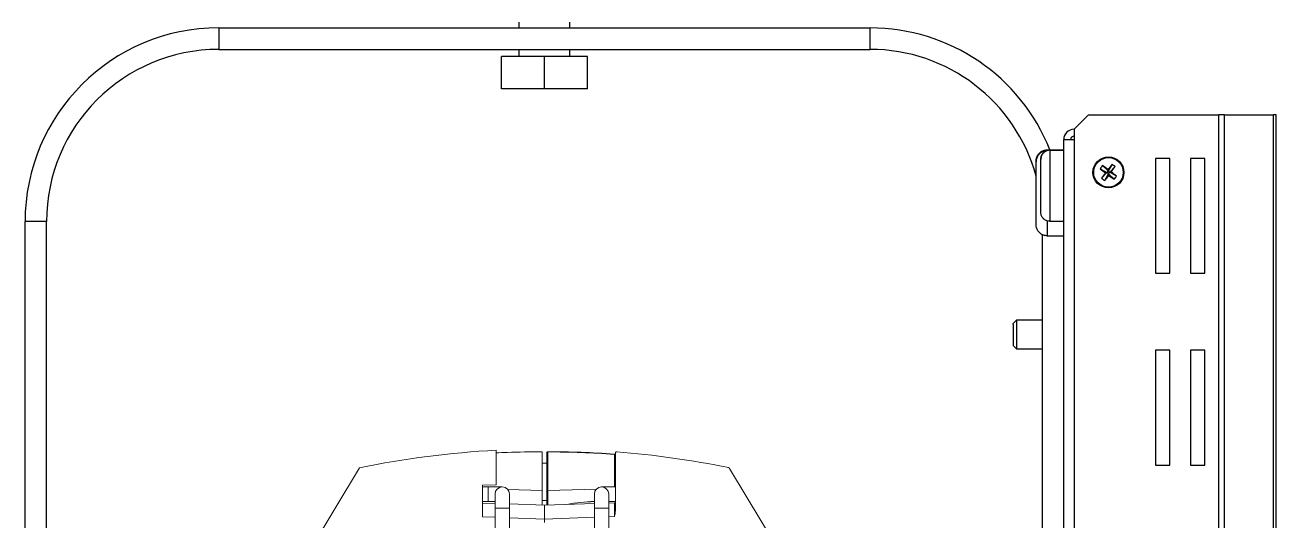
# Model space of a CAD drawing. Extents: x 9.3 to 87.2, y 1.1 to 68.8.
# Drawn here: x 33.65 to 44.55, y 30.74 to 35.05 of the extents above; entities that cross this region are included whole.
import ezdxf

# ---------------------------------------------------------------- set-up
doc = ezdxf.new("R2010")
doc.units = 0
doc.header["$MEASUREMENT"] = 0
doc.linetypes.add('SLD-Solid', pattern=[0])
doc.layers.add('OBJECT', color=7, linetype='CONTINUOUS')

msp = doc.modelspace()

# ---------------------------------------------------------------- linework, layer by layer
at = {"layer": 'OBJECT'}
for p, q in [((35.335, 35.029), (35.335, 34.842)), ((35.335, 35.029), (41.011, 35.029)), ((37.95, 35.079), (37.95, 35.029)), ((38.395, 35.029), (38.395, 35.079)), ((41.011, 34.842), (41.011, 35.029)), ((35.335, 34.842), (41.011, 34.842)), ((37.798, 34.499), (37.798, 34.779)), ((38.173, 34.779), (37.798, 34.779)), ((37.95, 34.842), (37.95, 34.779)), ((38.173, 34.499), (38.173, 34.779)), ((38.548, 34.779), (38.173, 34.779)), ((38.395, 34.779), (38.395, 34.842)), ((38.548, 34.499), (38.548, 34.779)), ((38.173, 34.499), (37.798, 34.499)), ((38.548, 34.499), (38.173, 34.499)), ((42.913, 34.271), (42.788, 34.146)), ((42.913, 34.271), (44.05, 34.271)), ((44.05, 27.496), (44.05, 34.271)), ((44.1, 34.271), (44.05, 34.271)), ((44.1, 27.496), (44.1, 34.271)), ((44.1, 34.271), (44.527, 34.271)), ((44.527, 27.496), (44.527, 34.271)), ((44.548, 34.271), (44.527, 34.271)), ((44.548, 27.496), (44.548, 34.271)), ((42.788, 34.146), (42.788, 27.621)), ((42.698, 34.056), (42.788, 34.056)), ((42.698, 27.711), (42.698, 34.056)), ((42.554, 33.967), (42.554, 33.959)), ((42.554, 33.967), (42.698, 33.967)), ((42.578, 33.966), (42.578, 33.963)), ((42.578, 33.966), (42.698, 33.966)), ((42.578, 33.963), (42.578, 33.346)), ((42.578, 33.963), (42.698, 33.963)), ((42.458, 33.864), (42.458, 33.87)), ((42.458, 33.315), (42.458, 33.864)), ((42.498, 33.883), (42.498, 33.885)), ((42.498, 33.426), (42.498, 33.883)), ((43.016, 33.802), (43.075, 33.769)), ((43.036, 33.83), (43.086, 33.784)), ((43.086, 33.784), (43.084, 33.796)), ((43.119, 33.842), (43.086, 33.784)), ((43.147, 33.822), (43.1, 33.773)), ((43.623, 33.893), (43.498, 33.893)), ((43.498, 33.893), (43.498, 32.893)), ((43.623, 32.893), (43.623, 33.893)), ((43.803, 33.893), (43.803, 32.893)), ((43.928, 33.893), (43.803, 33.893)), ((43.928, 32.893), (43.928, 33.893)), ((43.028, 33.72), (43.075, 33.769)), ((43.056, 33.699), (43.089, 33.758)), ((43.062, 33.767), (43.075, 33.769)), ((43.086, 33.784), (43.075, 33.769)), ((43.089, 33.758), (43.075, 33.769)), ((43.086, 33.784), (43.1, 33.773)), ((43.089, 33.758), (43.1, 33.773)), ((43.089, 33.758), (43.091, 33.745)), ((43.139, 33.712), (43.089, 33.758)), ((43.113, 33.775), (43.1, 33.773)), ((43.159, 33.739), (43.1, 33.773)), ((33.835, 33.342), (33.648, 33.342)), ((33.648, 28.163), (33.648, 33.342)), ((33.835, 28.413), (33.835, 33.342)), ((42.554, 33.346), (42.554, 33.219)), ((42.578, 33.346), (42.698, 33.346)), ((42.511, 33.231), (42.511, 28.163)), ((42.554, 33.219), (42.698, 33.219)), ((43.498, 32.893), (43.623, 32.893)), ((43.803, 32.893), (43.928, 32.893)), ((42.287, 32.484), (42.258, 32.454)), ((42.511, 32.484), (42.287, 32.484)), ((42.287, 32.484), (42.287, 32.474)), ((42.258, 32.447), (42.258, 32.454)), ((42.258, 32.447), (42.258, 32.264)), ((42.287, 32.474), (42.287, 32.234)), ((42.258, 32.264), (42.287, 32.234)), ((42.287, 32.234), (42.511, 32.234)), ((43.623, 32.223), (43.498, 32.223)), ((43.498, 32.223), (43.498, 31.223)), ((43.623, 31.223), (43.623, 32.223)), ((43.803, 32.223), (43.803, 31.223)), ((43.928, 32.223), (43.803, 32.223)), ((43.928, 31.223), (43.928, 32.223)), ((43.498, 31.223), (43.623, 31.223)), ((43.803, 31.223), (43.928, 31.223))]:
    msp.add_line(p, q, dxfattribs=at)
at = {"layer": 'OBJECT', "linetype": 'SLD-Solid', "lineweight": 15}
for p, q in [((37.753, 31.352), (37.753, 31.051)), ((38.153, 31.338), (38.153, 31.001)), ((38.193, 30.993), (38.193, 31.328)), ((38.202, 31.337), (38.202, 31.002)), ((38.783, 31.032), (38.783, 31.316)), ((38.793, 31.328), (38.793, 31.328)), ((38.793, 31.328), (38.793, 30.824)), ((36.562, 31.199), (36.09, 30.415)), ((39.787, 31.193), (40.255, 30.415)), ((37.633, 31.047), (37.753, 31.051)), ((37.633, 31.047), (37.633, 30.772)), ((37.684, 31.032), (37.633, 31.032)), ((37.806, 31.032), (37.684, 31.032)), ((37.684, 31.032), (37.684, 30.907)), ((37.744, 30.97), (37.744, 30.847)), ((38.153, 31.001), (37.854, 31.009)), ((37.869, 30.847), (37.869, 30.97)), ((38.153, 31.001), (38.153, 30.874)), ((38.193, 30.874), (38.193, 30.993)), ((38.202, 31.002), (38.627, 31.014)), ((38.625, 31.012), (38.202, 31)), ((38.202, 31), (38.202, 30.874)), ((38.609, 30.97), (38.609, 30.847)), ((38.794, 31.032), (38.671, 31.032)), ((38.734, 30.847), (38.734, 30.97)), ((37.633, 30.907), (37.684, 30.907)), ((37.633, 30.892), (37.744, 30.888)), ((37.684, 30.907), (37.744, 30.907)), ((37.744, 30.847), (37.744, 30.567)), ((37.869, 30.847), (37.744, 30.847)), ((37.869, 30.884), (38.173, 30.873)), ((37.869, 30.567), (37.869, 30.847)), ((38.609, 30.888), (38.173, 30.873)), ((38.173, 30.873), (38.173, 30.753)), ((38.173, 30.873), (38.173, 30.753)), ((38.609, 30.847), (38.609, 30.567)), ((38.609, 30.847), (38.734, 30.847)), ((38.734, 30.907), (38.794, 30.907)), ((38.734, 30.892), (38.783, 30.894)), ((38.734, 30.567), (38.734, 30.847)), ((37.744, 30.768), (37.633, 30.772)), ((38.173, 30.753), (37.869, 30.763)), ((38.173, 30.753), (38.609, 30.768)), ((38.173, 30.724), (38.173, 30.753)), ((38.173, 30.724), (38.173, 30.753)), ((38.783, 30.774), (38.734, 30.772))]:
    msp.add_line(p, q, dxfattribs=at)
at = {"layer": 'OBJECT', "linetype": 'SLD-Solid', "lineweight": 15, "flags": 128}
for points in [[(39.777, 31.2), (39.775, 31.201), (39.774, 31.2)], [(38.783, 30.774), (38.783, 30.798), (38.783, 30.82), (38.783, 30.841), (38.783, 30.859), (38.783, 30.874), (38.783, 30.885), (38.783, 30.892), (38.783, 30.894)]]:
    msp.add_lwpolyline(points, dxfattribs=at)
at = {"layer": 'OBJECT'}
for radius in [0.135, 0.129]:
    msp.add_circle((43.088, 33.771), radius, dxfattribs=at)
for centre, radius, start, end in [((35.335, 33.342), 1.687, 90, 180), ((41.011, 33.342), 1.687, 21.7418, 90), ((35.335, 33.342), 1.5, 90, 180), ((41.011, 33.342), 1.5, 15.2763, 90), ((42.788, 34.056), 0.09, 90, 180), ((42.788, 34.056), 0.03, 90, 180), ((43.29, 33.621), 0.329, 140.4396, 146.4091), ((44.344, 35.468), 2.13, 231.429, 232.9871), ((41.827, 32.075), 2.131, 53.863, 55.4204), ((44.787, 32.512), 2.133, 141.4295, 142.9857), ((41.392, 35.031), 2.131, 323.863, 325.4204), ((42.937, 33.568), 0.329, 50.4394, 56.4082), ((44.784, 32.51), 2.132, 143.8635, 145.4205), ((43.238, 33.973), 0.329, 230.4374, 236.4129), ((41.388, 35.029), 2.133, 321.43, 322.9862), ((44.35, 35.468), 2.134, 233.8634, 235.419), ((41.829, 32.071), 2.133, 51.4297, 52.9856), ((42.885, 33.921), 0.329, 320.4387, 326.4101)]:
    msp.add_arc(centre, radius, start, end, dxfattribs=at)
at = {"layer": 'OBJECT', "linetype": 'SLD-Solid', "lineweight": 15}
for centre, radius, start, end in [((38.173, 23.365), 7.998, 93.0099, 101.6201), ((38.173, 23.365), 7.998, 93.0101, 101.6199), ((38.203, 31.328), 0.01, 89.9401, 180), ((38.202, 31.328), 0.00935, 87.9913, 175.7792), ((38.204, 31.337), 0.00176, 140.5565, 187.2079), ((38.194, 22.891), 8.448, 85.9969, 89.9437), ((38.784, 31.316), 0.0015, 104.6751, 174.4998), ((38.782, 31.306), 0.0108, 10.6559, 84.9668), ((38.799, 31.519), 0.202, 265.6971, 268.149), ((38.803, 31.328), 0.01, 85.4513, 179.6439), ((38.803, 31.328), 0.01, 85.4805, 179.9958), ((38.173, 23.365), 7.998, 78.4267, 85.4769), ((38.173, 23.365), 7.998, 78.4273, 85.4767), ((39.774, 31.186), 0.015, 31.0064, 78.4225), ((37.806, 30.97), 0.0625, 0, 180), ((38.202, 30.993), 0.00935, 87.9933, 175.7772), ((38.201, 30.992), 0.00878, 83.1223, 168.334), ((38.306, 31.001), 0.103, 179.5253, 180.4747), ((38.671, 30.97), 0.0625, 0, 180), ((38.67, 29.273), 1.635, 92.1556, 100.6543), ((38.631, 29.522), 1.383, 90.9303, 100.9268), ((38.783, 30.904), 0.01, 272, 0), ((38.55, 30.847), 0.243, 342.6728, 354.7215)]:
    msp.add_arc(centre, radius, start, end, dxfattribs=at)
at = {"layer": 'OBJECT'}
for points, knots in [([(42.458, 33.87), (42.458, 33.87), (42.458, 33.879), (42.46, 33.898), (42.472, 33.925), (42.494, 33.948), (42.522, 33.964), (42.543, 33.966), (42.554, 33.967)], [0, 0, 0, 0, 0.003687, 0.16918, 0.383478, 0.59087, 0.795384, 1, 1, 1, 1]), ([(42.554, 33.959), (42.543, 33.958), (42.522, 33.956), (42.494, 33.941), (42.472, 33.918), (42.46, 33.891), (42.458, 33.872), (42.458, 33.864), (42.458, 33.864)], [0, 0, 0, 0, 0.204615, 0.409128, 0.616517, 0.83082, 0.99631, 1, 1, 1, 1]), ([(42.498, 33.885), (42.498, 33.885), (42.498, 33.892), (42.5, 33.908), (42.51, 33.931), (42.528, 33.95), (42.551, 33.963), (42.569, 33.965), (42.578, 33.966)], [0, 0, 0, 0, 0.0036878, 0.1691837, 0.3834819, 0.5908735, 0.7953886, 1, 1, 1, 1]), ([(42.578, 33.963), (42.569, 33.962), (42.551, 33.96), (42.528, 33.947), (42.51, 33.928), (42.5, 33.905), (42.498, 33.89), (42.498, 33.883), (42.498, 33.883)], [0, 0, 0, 0, 0.2046121, 0.409128, 0.6165191, 0.8308208, 0.996312, 1, 1, 1, 1]), ([(42.578, 33.346), (42.569, 33.346), (42.551, 33.348), (42.528, 33.361), (42.51, 33.38), (42.5, 33.403), (42.498, 33.419), (42.498, 33.426), (42.498, 33.426)], [0, 0, 0, 0, 0.2046127, 0.4091284, 0.6165171, 0.8308199, 0.9963118, 1, 1, 1, 1]), ([(42.554, 33.219), (42.543, 33.22), (42.522, 33.222), (42.494, 33.238), (42.472, 33.261), (42.46, 33.288), (42.458, 33.307), (42.458, 33.315), (42.458, 33.315)], [0, 0, 0, 0, 0.204615, 0.409128, 0.616519, 0.830817, 0.996313, 1, 1, 1, 1])]:
    msp.add_open_spline(points, degree=3, knots=knots, dxfattribs=at)
at = {"layer": 'OBJECT', "linetype": 'SLD-Solid', "lineweight": 15}
msp.add_open_spline([(37.753, 31.328), (37.785, 31.33), (37.917, 31.337), (38.051, 31.338), (38.153, 31.338)], degree=3, knots=[0, 0, 0, 0, 0.246439, 1, 1, 1, 1], dxfattribs=at)
for points, degree in [([(38.783, 31.316), (38.591, 31.33), (38.397, 31.337), (38.202, 31.337)], 3), ([(38.803, 31.338), (38.803, 31.338)], 1), ([(36.561, 31.195), (36.562, 31.199)], 1), ([(38.153, 31.239), (38.166, 31.24), (38.179, 31.24), (38.193, 31.24)], 3), ([(39.777, 31.2), (39.777, 31.2)], 1), ([(39.788, 31.191), (39.787, 31.193)], 1), ([(39.787, 31.193), (39.787, 31.193)], 1), ([(38.153, 30.914), (38.193, 30.915)], 1)]:
    msp.add_open_spline(points, degree=degree, dxfattribs=at)

doc.saveas('drawing.dxf')
